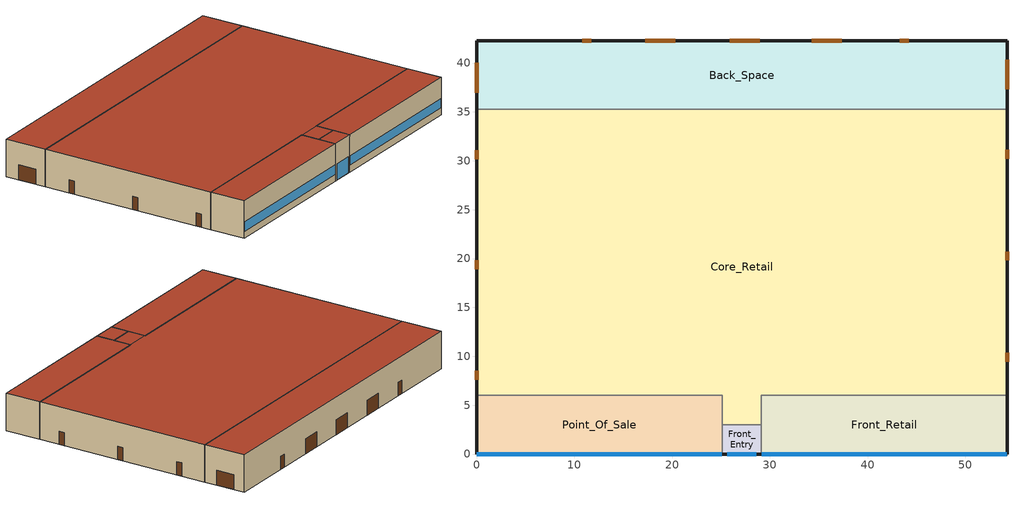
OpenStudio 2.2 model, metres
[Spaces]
Core_Retail
 floor ground: 54.27,35.27 54.27,6 29.14,6 29.14,3 25.14,3 25.14,6 0,6 0,35.27 z0
 wall outside: 54.27,6 54.27,35.27 / 0,35.27 0,6 z0:6.1
 wall to Back_Space: 54.27,35.27 0,35.27 z0:6.1
 wall to Front_Entry: 25.14,3 29.14,3 z0:6.1
 wall to Point_Of_Sale: 0,6 25.14,6 25.14,3 z0:6.1
 wall to Front_Retail: 29.14,3 29.14,6 54.27,6 z0:6.1
 door: 0,8.54 0,7.62 / 0,19.84 0,18.93 / 0,31.06 0,30.15 / 54.27,9.44 54.27,10.35 / 54.27,19.81 54.27,20.72 / 54.27,30.23 54.27,31.15 z0:2.13
 roof outside: 0,35.27 0,6 54.27,6 54.27,35.27 z6.1; 25.14,6 25.14,3 29.14,3 29.14,6 z6.1
Back_Space
 floor ground: 54.27,42.27 54.27,35.27 0,35.27 0,42.27 z0
 wall outside: 54.27,35.27 54.27,42.27 0,42.27 0,35.27 z0:6.1
 door: 44.21,42.27 43.3,42.27 / 11.75,42.27 10.83,42.27 z0:2.13; 54.27,37.32 54.27,40.36 / 37.36,42.27 34.31,42.27 / 28.98,42.27 25.93,42.27 / 20.31,42.27 17.26,42.27 / 0,40.01 0,36.96 z0:2.44
 roof outside: 54.27,35.27 54.27,42.27 0,42.27 0,35.27 z6.1
Front_Retail
 floor ground: 54.27,6 54.27,0 29.14,0 29.14,6 z0
 wall outside: 29.14,0 54.27,0 54.27,6 z0:6.1
 wall to Front_Entry: 29.14,3 29.14,0 z0:6.1
 window: 29.19,0 54.22,0 z1.14:2.66
 roof outside: 54.27,0 54.27,6 29.14,6 29.14,0 z6.1
Point_Of_Sale
 floor ground: 25.14,6 25.14,0 0,0 0,6 z0
 wall outside: 0,6 0,0 25.14,0 z0:6.1
 wall to Front_Entry: 25.14,0 25.14,3 z0:6.1
 window: 0.05,0 25.09,0 z1.14:2.66
 roof outside: 25.14,0 25.14,6 0,6 0,0 z6.1
Front_Entry
 floor ground: 29.14,3 29.14,0 25.14,0 25.14,3 z0
 wall outside: 25.14,0 29.14,0 z0:6.1
 window: 25.64,0 28.64,0 z0.05:2.66
 roof outside: 29.14,0 29.14,3 25.14,3 25.14,0 z6.1
[Site]
Houston Bush Intercontinental_TX_USA Design_Conditions: Latitude {deg}=30; Longitude {deg}=-95.37; Time Zone {hr}=-6; Elevation {m}=29; Terrain=City
[Building]
DOE Prototype RetailStandalone: North Axis {deg}=0; Standards Number of Stories=1; Standards Number of Above Ground Stories=1; Standards Building Type=RetailStandalone
[Space] Building Story=Building Story 1; Part of Total Floor Area=Yes
Name | Space Type | Thermal Zone
Core_Retail | Retail Core_Retail | TZ-Core_Retail
Back_Space | Retail Back_Space | TZ-Back_Space
Front_Retail | Retail Front_Retail | TZ-Front_Retail
Point_Of_Sale | Retail Point_of_Sale | TZ-Point_Of_Sale
Front_Entry | Retail Entry | TZ-Front_Entry
[BuildingStory]
Building Story 1: Nominal Z Coordinate {m}=0
[ThermalZone] Use Ideal Air Loads=No
TZ-Core_Retail; TZ-Back_Space; TZ-Front_Entry; TZ-Point_Of_Sale; TZ-Front_Retail
[Sizing:Zone] Zone Cooling Design Supply Air Temperature Input Method=SupplyAirTemperature; Zone Cooling Design Supply Air Temperature {C}=14; Zone Cooling Design Supply Air Temperature Difference {deltaC}=11.11; Zone Heating Design Supply Air Temperature Input Method=SupplyAirTemperature; Zone Heating Design Supply Air Temperature {C}=40; Zone Heating Design Supply Air Temperature Difference {deltaC}=11.11; Zone Cooling Design Supply Air Humidity Ratio {kg-H2O/kg-air}=0.0085; Zone Heating Design Supply Air Humidity Ratio {kg-H2O/kg-air}=0.008; Cooling Design Air Flow Method=DesignDay; Heating Design Air Flow Method=DesignDay; Account for Dedicated Outdoor Air System=No; Dedicated Outdoor Air System Control Strategy=NeutralSupplyAir; Dedicated Outdoor Air Low Setpoint Temperature for Design {C}=autosize; Dedicated Outdoor Air High Setpoint Temperature for Design {C}=autosize
TZ-Core_Retail; TZ-Back_Space; TZ-Front_Entry; TZ-Point_Of_Sale; TZ-Front_Retail
[SpaceType] Standards Building Type=Retail
Name | Standards Space Type
Retail Back_Space | Back_Space
Retail Entry | Entry
Retail Point_of_Sale | Point_of_Sale
Retail Core_Retail | Core_Retail
Retail Front_Retail | Front_Retail
